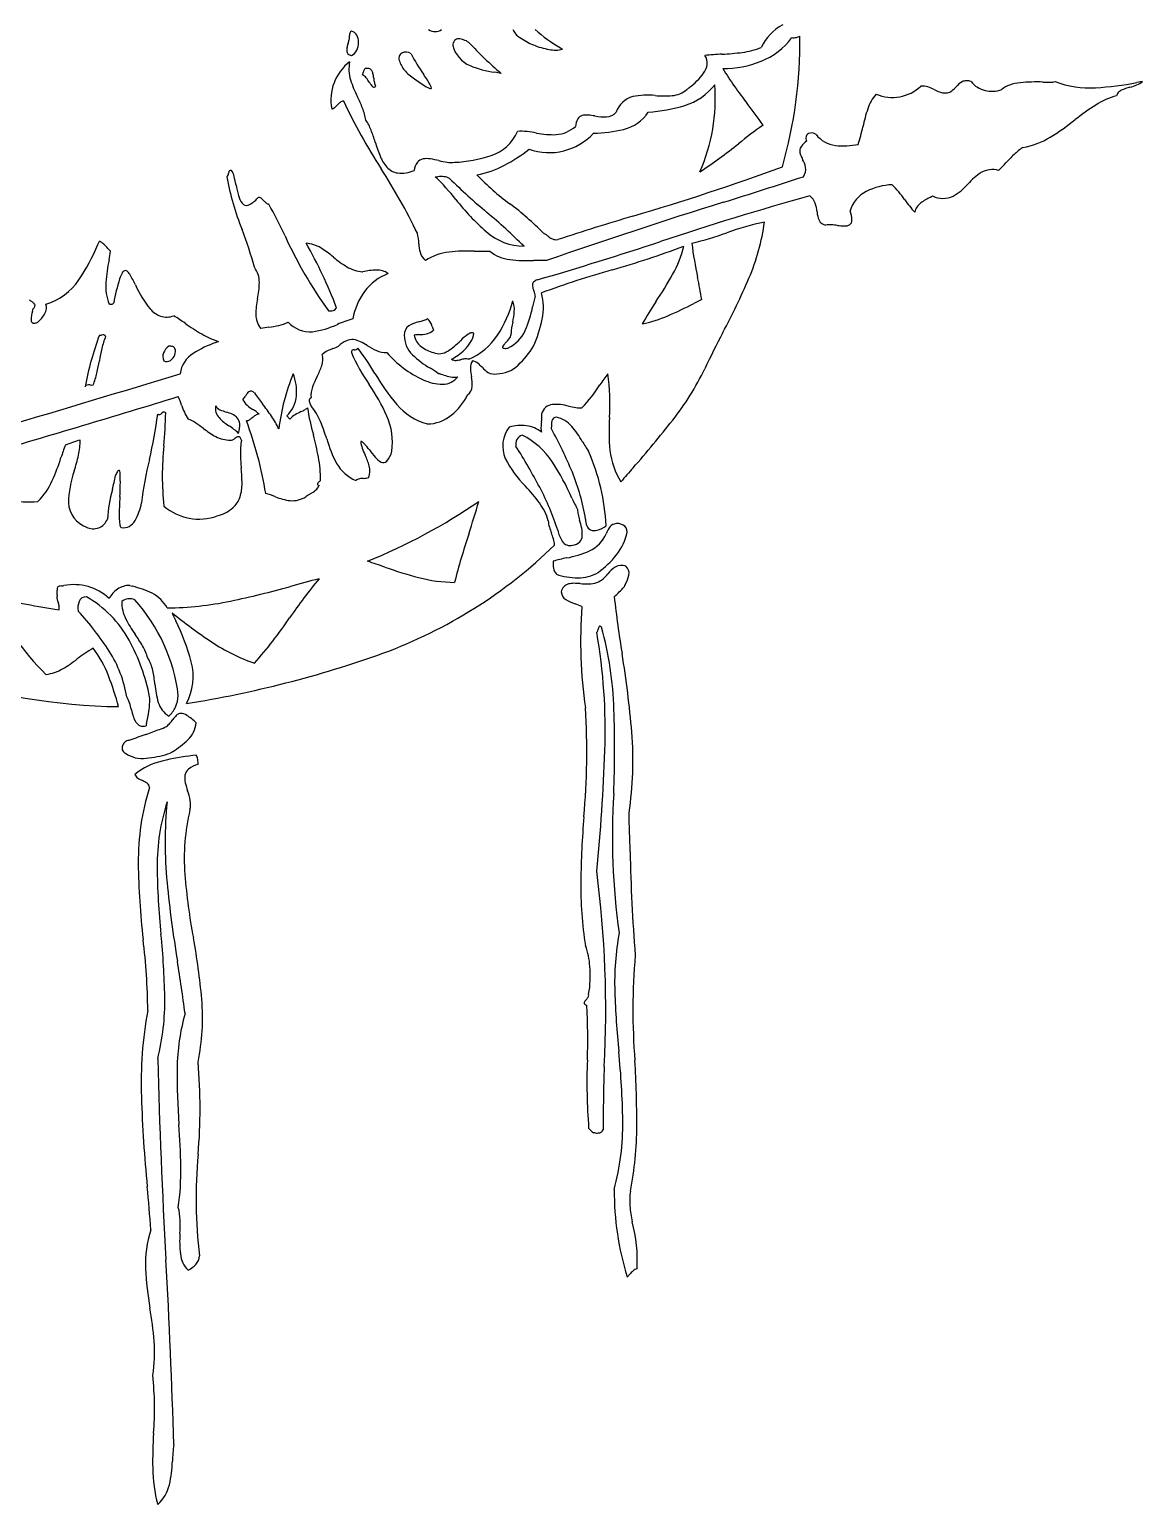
# Model space of a CAD drawing. Extents: x 0.15 to 7.71, y 0.03 to 6.84.
# Drawn here: x 4.065 to 7.167, y 0.033 to 4.142 of the extents above; entities that cross this region are included whole.
import ezdxf

# ---------------------------------------------------------------- set-up
doc = ezdxf.new("R2010")
doc.units = 0

msp = doc.modelspace()

# ---------------------------------------------------------------- linework, layer by layer
at = {"color": 7, "linetype": 'CONTINUOUS'}
for p, q in [((6.211861, 4.122785), (6.211856, 4.122783)), ((5.544893, 4.09014), (5.550616, 4.086536)), ((7.166854, 3.996536), (7.15102, 3.993829)), ((4.255453, 3.542851), (4.259374, 3.551539)), ((4.99312, 3.466542), (4.994107, 3.46673)), ((4.781871, 3.065293), (4.790621, 3.056543)), ((4.164421, 2.984061), (4.164375, 2.984045)), ((4.450554, 2.123601), (4.456872, 2.1253)), ((4.529372, 2.120299), (4.519493, 2.118968))]:
    msp.add_line(p, q, dxfattribs=at)
for centre, radius, start, end in [((6.226858, 4.035036), 0.134899, 117.83123, 155.238264), ((4.791148, 4.153996), 0.169367, 342.646317, 346.162627), ((4.915282, 4.123737), 0.041599, 345.739282, 358.689682), ((4.978227, 4.126858), 0.021491, 167.161286, 185.076163), ((4.892183, 4.122382), 0.064689, 0.357594, 2.281082), ((4.964257, 4.12969), 0.007249, 109.225718, 164.452398), ((4.958728, 4.116527), 0.020253, 27.851484, 81.075363), ((4.940533, 4.106485), 0.041034, 358.761435, 388.379617), ((5.194853, 4.167431), 0.031527, 235.218287, 271.107511), ((5.196439, 4.163359), 0.027466, 267.961919, 307.392435), ((5.266095, 4.096957), 0.021732, 140.653369, 181.111981), ((5.260467, 4.099821), 0.015622, 90.591267, 135.681567), ((5.261043, 4.078346), 0.037104, 68.565216, 91.139118), ((5.249919, 4.046773), 0.070568, 56.013134, 69.526589), ((5.457419, 4.161494), 0.049732, 203.65821, 238.308939), ((5.537247, 4.269291), 0.18374, 234.784701, 248.187385), ((5.761735, 4.461778), 0.430274, 228.096701, 239.737433), ((6.029893, 4.236946), 0.198326, 291.908481, 323.520742), ((4.933101, 4.109027), 1.278835, 344.116776, 360.616439), ((6.194348, 4.155442), 0.036746, 262.201151, 282.044056), ((6.18784, 4.178455), 0.060631, 283.52083, 293.335094), ((4.9829, 4.084227), 0.034121, 166.235948, 183.364985), ((4.962254, 4.083002), 0.01344, 183.31898, 221.362316), ((5.095287, 4.058503), 0.149411, 162.480956, 166.908681), ((4.965194, 4.087185), 0.018448, 225.081446, 259.622191), ((4.949248, 4.096427), 0.030157, 294.743767, 335.252353), ((4.932074, 4.105319), 0.049484, 334.226266, 360.323409), ((5.109393, 4.062465), 0.015259, 118.204107, 164.065378), ((5.113588, 4.05339), 0.025246, 54.861125, 116.860583), ((5.560759, 4.297551), 0.486967, 207.322307, 215.203327), ((5.325626, 4.11834), 0.084133, 195.020517, 246.77193), ((6.113035, 4.874693), 1.127128, 223.049267, 229.389147), ((5.548279, 4.288683), 0.205865, 247.34229, 260.073136), ((5.530274, 4.171222), 0.087095, 258.419178, 283.507313), ((6.037052, 3.239621), 0.834306, 92.915633, 96.205789), ((5.91659, 4.047649), 0.037068, 353.75602, 395.242638), ((5.961019, 4.7848), 0.712745, 272.701674, 277.272126), ((6.024691, 4.289847), 0.213714, 277.135934, 291.887755), ((5.039899, 3.944757), 0.13526, 127.867811, 190.422983), ((5.058183, 4.03157), 0.103261, 168.851996, 197.150076), ((5.032323, 4.014497), 0.037984, 157.214416, 169.132414), ((5.004375, 4.026066), 0.007738, 132.271288, 156.051787), ((5.001832, 4.028727), 0.00406, 89.458247, 130.963935), ((5.0055, 4.012538), 0.020571, 68.504991, 100.162222), ((5.007365, 4.019263), 0.01365, 28.242172, 65.443448), ((5.115928, 4.061955), 0.021722, 167.507006, 208.665118), ((5.159022, 4.07041), 0.064956, 196.892467, 224.082574), ((5.395388, 4.284239), 0.264102, 247.058825, 262.596053), ((5.8996, 4.051626), 0.054429, 323.934982, 351.538755), ((5.996983, 4.326385), 0.293599, 269.976678, 291.354541), ((6.882633, 4.580535), 1.041449, 211.732112, 218.284734), ((5.253307, 4.094136), 0.308166, 197.567805, 206.996576), ((4.978154, 4.022317), 0.016534, 334.841675, 345.391766), ((4.978729, 3.988351), 0.030541, 37.135291, 61.886191), ((4.915663, 4.03937), 0.08131, 344.870161, 347.418572), ((4.889989, 3.916668), 0.144604, 32.638901, 38.551659), ((5.161616, 4.092372), 0.178899, 213.105865, 215.929258), ((5.041134, 4.004479), 0.029769, 215.017348, 228.28984), ((4.991926, 4.011205), 0.031064, 9.80474, 27.86061), ((4.891133, 3.992263), 0.133619, 5.717453, 10.448725), ((5.152891, 4.018308), 0.129432, 185.645843, 190.850155), ((5.056371, 3.999449), 0.031089, 190.200946, 209.716027), ((5.201259, 4.105752), 0.11995, 222.173089, 240.321883), ((5.32454, 4.23907), 0.299651, 232.438485, 239.973144), ((4.65248, 3.667845), 0.618277, 31.670338, 34.363345), ((5.152989, 3.973101), 0.032172, 9.363112, 36.991957), ((5.26173, 3.428267), 0.602368, 78.738251, 80.480238), ((5.839806, 4.092596), 0.17056, 287.550693, 322.084269), ((5.77487, 4.14868), 0.212451, 307.285408, 322.579887), ((5.477723, 3.94751), 0.498271, 336.055825, 364.636447), ((6.694285, 3.943339), 0.060768, 119.582096, 140.77228), ((6.675709, 3.972085), 0.026671, 91.33535, 115.360231), ((6.675515, 3.954389), 0.044362, 71.817763, 90.551753), ((6.743188, 4.037858), 0.067861, 217.51087, 257.160479), ((6.812324, 3.934596), 0.054745, 107.149074, 133.909738), ((6.840663, 3.850754), 0.143235, 95.923039, 108.091985), ((6.871787, 3.507599), 0.48779, 87.964444, 95.399972), ((6.902153, 4.545487), 0.55056, 268.642857, 270.876634), ((6.911813, 4.036541), 0.041569, 268.294805, 285.763839), ((7.020206, 4.254256), 0.275405, 249.355337, 273.305186), ((6.985613, 4.840986), 0.863154, 273.352189, 281.048014), ((7.080747, 4.17179), 0.197761, 284.999491, 290.917288), ((7.135468, 4.030475), 0.046227, 290.096166, 312.762667), ((4.564801, 3.751288), 0.461001, 21.772522, 26.120521), ((5.025172, 3.986061), 0.005411, 224.69625, 273.665328), ((5.023883, 3.986412), 0.005978, 285.871691, 336.609585), ((5.186838, 4.000137), 0.023881, 239.15068, 258.520365), ((5.182771, 3.978589), 0.001978, 249.728613, 352.637168), ((5.764827, 3.887234), 0.069828, 105.664047, 159.632894), ((5.786294, 3.764695), 0.19401, 83.416902, 101.995167), ((5.832269, 4.228692), 0.272302, 265.000014, 275.009634), ((5.849827, 4.031178), 0.07401, 274.82085, 309.459483), ((6.410951, 3.366545), 0.795822, 129.609917, 130.239482), ((6.508107, 3.88649), 0.112453, 138.135253, 162.317661), ((6.46978, 4.067674), 0.115446, 246.831849, 313.576258), ((6.552573, 3.934551), 0.049591, 71.183724, 93.71609), ((6.522501, 3.848346), 0.14089, 63.188728, 70.915), ((6.629682, 4.055205), 0.092105, 241.723807, 257.430528), ((6.616067, 4.001998), 0.03725, 260.062062, 301.643361), ((6.532195, 4.086375), 0.155471, 311.695366, 317.713935), ((6.7471, 4.054445), 0.084903, 257.073952, 288.726236), ((7.140178, 3.773392), 0.18879, 104.047307, 123.290467), ((7.112954, 3.952842), 0.018963, 137.605595, 168.766235), ((7.121602, 3.944376), 0.031061, 116.796552, 136.828698), ((7.163154, 3.854616), 0.129958, 103.902427, 115.307925), ((4.902125, 3.940811), 0.021066, 283.017442, 309.282883), ((4.865326, 3.986775), 0.079946, 308.839605, 316.295051), ((4.980897, 3.8763), 0.079934, 128.831245, 136.287836), ((4.944111, 3.922263), 0.021063, 103.006944, 129.277361), ((6.410153, 4.637793), 1.626726, 205.292696, 212.921217), ((4.856588, 3.867739), 0.146835, 8.33992, 21.806327), ((5.617148, 3.857865), 0.045504, 84.54913, 105.681825), ((5.671506, 3.93366), 0.035574, 272.250639, 321.544431), ((5.694867, 3.973368), 0.112929, 283.179261, 326.802542), ((5.763396, 4.34565), 0.43489, 273.423267, 287.095445), ((4.521934, 2.751938), 1.944696, 35.285343, 37.48108), ((6.834889, 3.776718), 0.457169, 161.649781, 168.197594), ((7.449752, 3.290352), 0.762509, 122.812535, 128.098394), ((4.909859, 3.821858), 0.113925, 20.362598, 36.133644), ((5.525165, 3.942532), 0.094061, 274.532071, 310.993283), ((5.631124, 3.870413), 0.044272, 150.210528, 178.546526), ((5.611249, 3.880693), 0.021937, 106.964135, 147.720755), ((5.604605, 3.694938), 0.208907, 80.040963, 85.369427), ((5.631835, 4.227813), 0.375059, 270.768578, 283.692249), ((5.667654, 4.034296), 0.136284, 258.60764, 272.207424), ((7.368167, 2.135709), 2.147261, 125.890488, 128.193701), ((5.936826, 3.964664), 0.460349, 341.886067, 348.162052), ((6.531691, 4.457136), 0.722155, 301.569999, 308.300547), ((4.560685, 3.687154), 0.488174, 16.774693, 20.924516), ((5.449882, 3.953625), 0.440093, 196.579619, 201.915871), ((5.315092, 3.90273), 0.118157, 287.89493, 337.643292), ((5.433502, 3.702543), 0.155512, 83.432361, 93.367637), ((5.397281, 3.387931), 0.472202, 80.152108, 83.432411), ((5.512438, 3.968), 0.169576, 250.870023, 317.202464), ((5.523053, 4.070329), 0.221769, 258.290123, 272.4667), ((5.188047, 4.883541), 1.36042, 303.207559, 308.798747), ((6.261455, 3.783181), 0.056307, 123.21439, 143.475771), ((6.246561, 3.839084), 0.018215, 165.683898, 208.875672), ((6.241503, 3.839425), 0.013261, 115.626615, 161.70137), ((6.244494, 3.833819), 0.019611, 50.906257, 116.422303), ((6.321632, 3.90035), 0.082633, 218.385475, 262.55322), ((6.33129, 4.050494), 0.232971, 264.984594, 280.653905), ((6.796833, 4.024066), 0.214368, 279.742193, 301.791457), ((5.139814, 3.827518), 0.105371, 201.229834, 221.314289), ((5.166144, 3.754459), 0.026913, 99.739446, 139.641199), ((5.171755, 3.718779), 0.06303, 80.33384, 99.279532), ((5.139321, 3.507091), 0.277181, 76.191085, 81.071948), ((5.228419, 4.172493), 0.401502, 272.990879, 287.836273), ((5.151789, 4.203447), 0.499618, 298.230434, 307.634495), ((6.242065, 3.803095), 0.03044, 178.120301, 201.450207), ((6.235881, 3.802437), 0.024296, 144.074902, 176.091121), ((6.319641, 3.832993), 0.113578, 201.176969, 207.940262), ((7.224458, 3.36268), 0.598339, 134.013105, 137.116972), ((6.930372, 3.66803), 0.174401, 123.897289, 134.230794), ((4.599899, 3.742673), 0.019852, 340.351142, 356.600444), ((4.646905, 3.739169), 0.027289, 168.452215, 175.108571), ((4.626474, 3.743414), 0.006422, 144.10538, 169.063752), ((4.624888, 3.74431), 0.004617, 104.944414, 141.570276), ((4.626617, 3.737267), 0.011868, 82.717372, 104.241766), ((4.577035, 3.71857), 0.059483, 12.952197, 30.813088), ((3.616418, 2.832789), 1.699384, 25.860882, 32.81331), ((5.098367, 3.792141), 0.050891, 222.204752, 261.278559), ((5.100218, 3.832351), 0.091017, 263.965892, 293.745655), ((5.181029, 3.745199), 0.044327, 142.981117, 175.029923), ((5.271642, 4.045444), 0.277194, 256.1912, 261.071833), ((5.239205, 3.833744), 0.06303, 260.334285, 279.279068), ((5.26243, 3.99978), 0.267844, 280.636313, 297.985947), ((3.840004, 10.11186), 6.764257, 286.370406, 290.086514), ((6.152593, 3.741753), 0.076785, 12.009001, 29.682406), ((6.191284, 3.752097), 0.036846, 326.084331, 368.792279), ((6.811012, 3.597065), 0.173542, 122.840171, 138.896774), ((6.748417, 3.689383), 0.062083, 73.925568, 120.506855), ((6.418503, 4.110031), 0.500796, 313.876458, 317.212899), ((5.380003, 3.874835), 0.778925, 190.600944, 201.912479), ((4.610816, 3.739133), 0.008387, 295.092372, 338.048144), ((4.257264, 3.634759), 0.390031, 10.874757, 14.422228), ((4.992812, 3.774832), 0.358736, 190.681086, 195.470316), ((4.699292, 3.226051), 0.708418, 38.560492, 45.523911), ((5.197749, 3.741199), 0.009893, 257.564052, 273.654407), ((5.195291, 3.8603), 0.129011, 271.371717, 273.465934), ((5.211783, 3.611439), 0.1204, 86.175079, 94.140109), ((5.21887, 3.701276), 0.03031, 56.459491, 88.21542), ((6.590775, 5.112105), 1.938104, 225.635677, 229.782981), ((5.799009, 4.197114), 0.670401, 223.394354, 233.842444), ((-4.323585, 36.345575), 34.276549, 287.526459, 287.918132), ((6.476634, 3.529346), 0.17984, 92.318311, 116.277228), ((6.263459, 3.502706), 0.291493, 34.573973, 45.060028), ((6.56272, 3.811176), 0.154325, 299.706298, 319.599927), ((4.705155, 3.693244), 0.059769, 193.6455, 216.815943), ((4.669304, 3.666589), 0.015096, 217.365976, 288.582415), ((4.649255, 3.711794), 0.064497, 292.670767, 322.788918), ((4.703917, 3.661396), 0.01186, 57.07488, 106.13172), ((4.687674, 3.638049), 0.040297, 40.857098, 55.732617), ((4.757896, 3.70009), 0.053409, 221.915796, 231.204312), ((4.733709, 3.669902), 0.014728, 230.956526, 262.830472), ((5.754572, 4.058633), 0.635776, 217.951214, 229.041201), ((10.583518, -11.087116), 15.443592, 107.270136, 109.196146), ((8.433849, -4.265505), 8.240855, 105.443836, 108.466357), ((6.215545, 3.643845), 0.041465, 19.079737, 54.944587), ((6.150495, 3.623447), 0.109627, 5.342698, 18.041785), ((6.438709, 3.609887), 0.090847, 117.318704, 162.939764), ((6.789476, 3.868862), 0.349422, 215.064594, 222.501037), ((6.575323, 3.622179), 0.044741, 126.24242, 166.278876), ((6.645436, 3.529666), 0.160815, 115.587431, 126.902853), ((6.299308, 4.210221), 0.60276, 297.323335, 297.954045), ((6.611209, 3.737034), 0.066117, 243.646495, 295.042505), ((2.196332, 2.311052), 2.869832, 25.945081, 27.930674), ((4.087858, 2.152094), 1.938269, 45.636239, 49.782855), ((4.972102, 3.06905), 0.72828, 43.899828, 53.679091), ((9.671793, -9.349863), 13.552596, 106.836128, 107.764314), ((6.334313, 3.63878), 0.074843, 183.927373, 202.591243), ((6.286481, 3.610225), 0.070476, 359.950938, 381.924358), ((3.54138, 3.159411), 1.194066, 15.526404, 20.836772), ((5.444754, 3.698563), 0.16078, 228.30603, 269.416882), ((5.706052, 4.424996), 0.901958, 283.108587, 289.588159), ((6.290927, 2.788639), 0.835785, 102.283718, 109.754503), ((5.529172, 3.68223), 0.588987, 336.658683, 352.493825), ((6.28746, 3.621272), 0.024926, 206.810234, 262.856621), ((6.295548, 3.528262), 0.069188, 86.387434, 99.305394), ((6.285207, 3.340073), 0.257659, 83.038145, 86.729278), ((6.338927, 3.765873), 0.171521, 262.465884, 268.950951), ((6.337317, 3.622133), 0.027795, 266.842189, 298.187285), ((6.34206, 3.609949), 0.014899, 304.256088, 360.828168), ((3.756735, 3.747775), 0.539179, 325.698214, 337.662153), ((4.242142, 3.510995), 0.044054, 47.123982, 66.973483), ((4.168615, 3.430996), 0.15271, 41.335337, 47.330316), ((5.877367, 4.06567), 1.208311, 204.393796, 215.862391), ((3.691021, 2.895964), 1.316571, 20.942281, 29.613409), ((4.826425, 3.451045), 0.095938, 58.67268, 84.499676), ((5.021392, 3.541035), 0.128536, 1.713845, 14.878521), ((5.251706, 3.547156), 0.101861, 181.280795, 194.977408), ((2.726738, 12.907563), 9.855719, 286.217985, 288.313577), ((5.484522, 3.541414), 0.034883, 56.248323, 69.274568), ((5.442524, 3.478372), 0.110633, 52.124151, 56.303529), ((5.548978, 3.612489), 0.060613, 230.529334, 243.911006), ((5.531841, 3.57889), 0.022909, 245.449803, 282.67206), ((4.960025, 6.02598), 2.655641, 285.927313, 290.455382), ((5.593456, 3.608147), 0.302941, 330.522483, 346.570875), ((7.14487, 3.705095), 1.244399, 187.320171, 191.790967), ((4.730672, 3.405463), 0.454307, 168.02368, 175.972915), ((4.45708, 3.687887), 0.233565, 221.916232, 224.547368), ((3.318719, 3.686275), 0.985352, 349.087321, 350.523364), ((4.719824, 3.278007), 0.299176, 50.083663, 58.463445), ((5.104683, 3.737723), 0.300371, 230.046411, 238.794205), ((5.203205, 3.536628), 0.052341, 197.566183, 227.905274), ((5.252494, 3.367017), 0.155629, 96.811159, 122.830478), ((5.284515, 3.069203), 0.455153, 87.544668, 96.367524), ((5.324245, 4.303424), 0.779749, 268.51325, 271.754371), ((5.413158, 3.601072), 0.100817, 229.823891, 264.475291), ((5.453511, 3.9227), 0.424935, 263.234725, 272.163076), ((5.483004, 2.90392), 0.5943, 87.819472, 91.297288), ((4.391063, 3.422884), 0.079152, 149.373657, 162.145629), ((4.335643, 3.45659), 0.014312, 113.698607, 152.462058), ((4.331882, 3.462489), 0.007477, 48.961552, 105.452165), ((4.316193, 3.442866), 0.032595, 31.747681, 50.806952), ((4.106802, 3.314261), 0.278326, 24.620455, 31.579982), ((4.632342, 3.436811), 0.072987, 359.76051, 395.351602), ((5.002243, 3.569874), 0.103734, 239.155527, 264.954916), ((5.03828, 3.270988), 0.200664, 91.924643, 102.716684), ((5.111661, 3.331053), 0.138794, 109.921956, 144.555662), ((5.033329, 3.418518), 0.053051, 54.191023, 91.932005), ((6.439812, 0.846449), 2.73113, 105.961373, 110.309372), ((4.905631, 3.990894), 1.090081, 326.072817, 330.799277), ((4.060792, 3.540064), 0.170948, 286.948672, 325.776922), ((4.412841, 3.427121), 0.135742, 175.670563, 201.876967), ((4.80995, 3.290874), 0.518346, 162.452592, 170.066462), ((4.617611, 3.541996), 0.280978, 203.442764, 219.418176), ((4.481284, 3.43969), 0.224066, 347.644543, 359.185835), ((5.142479, 3.304075), 0.179593, 143.24546, 169.989847), ((5.48855, 3.429072), 0.02228, 175.902016, 197.308958), ((5.478822, 3.429461), 0.012552, 137.009104, 174.499138), ((5.55351, 3.448319), 0.090029, 196.703309, 202.52766), ((5.4872, 3.420524), 0.024788, 108.423693, 135.105002), ((5.376983, 3.375499), 0.100928, 17.735249, 22.3183), ((3.991312, 3.062156), 1.974054, 9.531585, 11.354698), ((4.262555, 4.223432), 1.966379, 331.902305, 336.80241), ((3.999622, 3.279866), 0.125801, 54.419581, 58.904122), ((4.059109, 3.362222), 0.024212, 36.104388, 55.513665), ((4.065611, 3.375187), 0.015181, 305.261914, 340.623006), ((4.072541, 3.371975), 0.007613, 346.13427, 396.367374), ((4.079669, 3.366981), 0.032399, 328.671657, 377.162707), ((4.2864, 3.329982), 0.046562, 87.009323, 89.416345), ((4.291002, 3.401874), 0.025486, 265.109187, 279.448996), ((4.29395, 3.383197), 0.006581, 280.825317, 306.181305), ((4.295219, 3.381254), 0.004266, 307.836568, 346.953333), ((4.903581, 3.346566), 0.208376, 167.477989, 179.576545), ((5.076721, 3.478531), 0.347874, 327.271354, 344.453036), ((5.344835, 3.361154), 0.071245, 355.658458, 379.80347), ((5.161165, 3.428601), 0.311514, 336.225126, 349.052386), ((6.171966, 3.209964), 0.722769, 164.834933, 167.252955), ((5.449172, 3.398371), 0.025203, 1.523147, 18.200409), ((5.345199, 3.368468), 0.151847, 347.198893, 375.008867), ((6.945127, 2.627369), 1.36324, 146.364518, 149.388872), ((5.34507, 4.498681), 1.25762, 293.377434, 297.00235), ((7.643036, -0.092117), 3.876239, 116.093634, 116.457118), ((4.11118, 3.335131), 0.042096, 168.14575, 185.252452), ((4.077551, 3.331414), 0.008291, 180.944109, 245.835852), ((4.235518, 3.312323), 0.168498, 164.868233, 169.240745), ((4.000938, 3.376509), 0.074707, 344.311367, 349.419471), ((4.027598, 3.395473), 0.091733, 311.286144, 330.38092), ((4.455523, 3.411564), 0.072972, 221.113873, 249.300447), ((4.447259, 3.396069), 0.055601, 251.623639, 290.656044), ((3.922403, 2.486187), 1.016052, 55.464735, 57.597222), ((4.756552, 3.348243), 0.061342, 180.128162, 219.722838), ((4.902241, 3.383899), 0.02643, 261.030504, 288.841381), ((4.904284, 3.377388), 0.019609, 289.335066, 326.418931), ((5.078342, 2.952078), 0.399448, 106.391183, 112.938767), ((5.088374, 3.55865), 0.239642, 284.880125, 287.932893), ((5.14231, 3.392765), 0.06521, 287.722883, 298.193844), ((5.160172, 3.313665), 0.025206, 28.101728, 59.094522), ((5.203468, 3.372813), 0.213092, 347.37228, 355.409873), ((5.153087, 3.400477), 0.346463, 335.906547, 349.076478), ((5.702417, 3.667888), 0.35324, 281.338242, 293.642479), ((4.07741, 3.334212), 0.010861, 252.576335, 282.667005), ((4.072968, 3.356372), 0.03346, 281.766933, 296.936831), ((5.158802, 2.962575), 0.957272, 159.980197, 168.919989), ((4.261451, 3.299953), 0.009882, 257.866006, 274.218376), ((4.259335, 3.336497), 0.046486, 273.506322, 277.568855), ((4.269412, 3.267847), 0.022913, 82.799074, 99.936771), ((4.271448, 3.285001), 0.00564, 15.843478, 81.477854), ((4.924555, 3.934405), 0.745104, 235.115892, 239.355067), ((4.647059, 3.463435), 0.198469, 238.974112, 253.855337), ((4.784043, 2.896709), 0.419039, 97.173247, 100.26474), ((4.694226, 3.626298), 0.316061, 276.812464, 281.962258), ((4.739627, 3.412434), 0.097431, 281.910503, 298.168698), ((4.846859, 3.38262), 0.083035, 222.48171, 274.383963), ((4.822843, 3.534667), 0.236793, 277.367243, 294.931289), ((5.138404, 3.292076), 0.02909, 123.989208, 183.515913), ((5.181865, 3.288172), 0.072528, 178.325141, 226.513124), ((5.169129, 3.236876), 0.092193, 102.030437, 120.641715), ((5.16276, 3.078831), 0.213041, 93.382691, 96.980571), ((5.183221, 3.296641), 0.046785, 187.799443, 234.786635), ((5.145113, 3.417326), 0.125928, 272.31019, 282.118735), ((5.162304, 3.335523), 0.042341, 282.613813, 311.968491), ((5.126073, 3.296762), 0.063257, 15.589553, 27.058835), ((5.250826, 3.331967), 0.066368, 195.919857, 204.881846), ((5.389404, 3.152783), 0.173499, 126.196113, 135.429256), ((5.301404, 3.272526), 0.024899, 103.199689, 125.502107), ((5.216464, 3.390121), 0.182521, 293.542099, 326.901138), ((5.242491, 3.302943), 0.061107, 327.854333, 352.807949), ((5.297746, 3.287645), 0.009345, 54.919125, 102.532499), ((5.354463, 3.345074), 0.100957, 295.619969, 335.380764), ((5.380843, 3.297782), 0.027159, 325.828513, 341.504896), ((5.396485, 3.292678), 0.010707, 340.855331, 374.134717), ((5.609414, 3.281382), 0.203024, 167.238455, 176.071151), ((8.582998, 1.943023), 2.918992, 152.357157, 154.568247), ((4.853063, 3.119806), 0.601845, 167.20071, 170.52157), ((4.464761, 3.207931), 0.203669, 157.295964, 167.176111), ((4.474457, 3.225872), 0.039438, 122.747943, 158.30973), ((4.456895, 3.238279), 0.021103, 70.278788, 100.295797), ((4.459841, 3.247534), 0.011402, 27.461067, 68.519774), ((4.449464, 3.24436), 0.022161, 335.848542, 382.363872), ((4.680842, 2.990019), 0.295997, 109.066225, 122.632437), ((3.916221, 4.991649), 1.846881, 291.201748, 291.458892), ((4.922582, 3.189785), 0.062826, 115.978368, 131.905656), ((4.964969, 3.100573), 0.161593, 109.759726, 115.63332), ((4.855737, 3.404679), 0.161535, 289.755925, 295.63387), ((4.975609, 3.211916), 0.0687, 113.909549, 136.688611), ((4.963238, 3.237745), 0.040083, 83.322601, 112.707262), ((4.96627, 3.244343), 0.004312, 125.361899, 162.865988), ((4.967611, 3.24202), 0.006987, 100.251629, 123.305466), ((4.972164, 3.218897), 0.030553, 94.905311, 100.936476), ((4.959576, 3.216828), 0.061296, 63.43996, 82.195577), ((4.968142, 3.271582), 0.022288, 273.624557, 287.855698), ((4.972334, 3.257991), 0.008069, 289.11682, 330.699228), ((4.492273, 2.870071), 0.62024, 30.349973, 38.248162), ((4.885638, 3.066415), 0.228898, 58.282284, 63.720237), ((5.113949, 3.433135), 0.203088, 237.882812, 246.076283), ((5.059958, 3.312071), 0.070531, 246.286463, 270.536181), ((5.216933, 3.338601), 0.100562, 232.878578, 254.830426), ((5.124677, 3.411825), 0.196886, 302.519528, 315.791563), ((5.167406, 3.362024), 0.157307, 297.73645, 314.173868), ((5.2022, 3.327432), 0.108254, 313.723924, 328.226266), ((5.38539, 3.256049), 0.00218, 173.692655, 226.415123), ((5.395058, 3.253658), 0.012125, 137.624667, 167.472704), ((5.386914, 3.258182), 0.004791, 230.801707, 263.580332), ((5.487604, 3.180945), 0.129789, 137.136724, 141.449442), ((5.390191, 3.292607), 0.039371, 264.44233, 281.613985), ((5.309428, 3.348034), 0.11448, 316.502064, 325.09538), ((5.238556, 3.404736), 0.272947, 313.5331, 327.7389), ((3.681779, 3.315112), 0.58561, 347.120614, 350.545272), ((4.458361, 3.231188), 0.02254, 155.741493, 212.605481), ((4.448051, 3.233472), 0.016838, 238.979124, 304.934982), ((4.439274, 3.246219), 0.032315, 304.75055, 340.237838), ((4.563171, 3.171664), 0.079579, 121.808168, 171.961787), ((4.697272, 3.265445), 0.191599, 331.877813, 341.63031), ((4.822218, 3.223573), 0.059825, 341.976496, 372.520035), ((4.971657, 3.242917), 0.009883, 164.166927, 187.990049), ((5.455739, 3.45816), 0.539286, 203.682807, 214.555798), ((5.287097, 3.439174), 0.300583, 221.108751, 245.315636), ((5.318487, 3.430192), 0.269593, 226.218161, 239.576078), ((5.205723, 3.274754), 0.036485, 245.543345, 278.272124), ((5.202128, 3.293061), 0.055125, 279.232491, 301.000839), ((5.252925, 3.246628), 0.026826, 242.690932, 271.475056), ((5.250305, 3.278523), 0.058805, 273.226831, 285.129286), ((5.285143, 3.145877), 0.078343, 96.217845, 104.404678), ((5.2802, 3.186269), 0.037657, 75.90958, 95.397813), ((5.337717, 3.197358), 0.044056, 150.514276, 181.035752), ((5.29102, 3.182027), 0.037945, 51.088172, 77.292088), ((5.249248, 3.131823), 0.103251, 41.310906, 50.550227), ((5.369182, 3.263109), 0.08035, 268.349503, 315.56446), ((-8.842924, 46.651203), 45.465587, 286.403, 287.045399), ((4.065302, 3.227445), 0.192195, 336.738608, 347.113053), ((5.372338, 2.951648), 0.617834, 158.030034, 172.803537), ((4.678628, 3.133569), 0.130391, 354.570185, 382.179378), ((5.065504, 3.070298), 0.225149, 152.249072, 160.188007), ((5.538656, 3.478859), 0.59036, 210.023883, 220.270016), ((5.217154, 3.282346), 0.128891, 244.452013, 269.652686), ((4.92113, 2.782063), 0.490722, 54.747033, 57.890541), ((5.162809, 3.000937), 0.186544, 72.457667, 77.127314), ((5.216532, 3.205753), 0.052296, 269.824705, 322.672302), ((5.265329, 3.321377), 0.149899, 252.011245, 259.425939), ((5.247916, 3.230608), 0.057478, 259.884518, 280.222757), ((5.420221, 3.200037), 0.126601, 181.573209, 191.921809), ((5.205754, 3.152823), 0.093013, 356.757707, 373.087274), ((5.380291, 3.24443), 0.069543, 219.725717, 237.66884), ((5.358609, 3.214197), 0.032472, 241.467942, 284.733792), ((6.341041, 2.685912), 0.82947, 143.19928, 145.849665), ((5.08119, 3.101155), 0.601242, 356.110014, 367.803779), ((5.228248, 3.545853), 0.799015, 321.946008, 334.076102), ((4.226644, 3.143004), 0.008086, 100.424765, 154.0409), ((4.230912, 3.117569), 0.033876, 85.439789, 99.739419), ((4.236556, 3.199199), 0.047953, 266.472414, 276.367888), ((4.739081, 3.078747), 0.083644, 144.281691, 150.00206), ((4.686251, 3.117085), 0.018371, 122.498763, 145.167079), ((4.681133, 3.124609), 0.00928, 78.225985, 120.804892), ((4.677946, 3.113295), 0.021021, 48.512479, 76.013699), ((5.456661, 3.666957), 0.935017, 215.120617, 217.398164), ((4.926919, 3.120575), 0.077727, 160.430884, 183.896418), ((4.549569, 2.835412), 0.560241, 24.152614, 34.442434), ((5.141317, 3.19245), 0.159694, 308.23436, 334.636181), ((5.264365, 3.151144), 0.03444, 308.103096, 354.030401), ((5.287883, 3.388814), 0.436779, 316.434434, 327.097042), ((-10.568789, 52.434493), 51.560263, 286.348466, 286.969093), ((4.246322, 3.013842), 0.255695, 18.530905, 24.29479), ((4.759818, 3.187152), 0.28626, 198.756462, 203.026566), ((4.623029, 3.087031), 0.040321, 171.784229, 221.552479), ((4.607186, 3.109049), 0.02904, 214.040549, 246.360109), ((4.64814, 3.197883), 0.126855, 245.503559, 253.884943), ((4.699731, 3.128575), 0.044307, 204.368948, 229.719729), ((4.635874, 3.133064), 0.032721, 315.900469, 326.615903), ((4.56435, 3.180762), 0.11869, 326.387973, 329.524606), ((4.755094, 3.194887), 0.130691, 229.998819, 238.485714), ((4.568281, 2.897136), 0.220823, 54.649758, 57.545791), ((4.041185, 2.582946), 0.847862, 34.585112, 37.49856), ((4.724039, 3.127032), 0.084594, 313.128827, 356.067563), ((4.746024, 3.2391), 0.178803, 295.04619, 298.837679), ((4.819704, 3.106638), 0.027238, 297.465703, 316.222457), ((5.563728, 3.205219), 0.733813, 189.208129, 195.260594), ((4.853635, 3.107001), 0.009324, 117.211233, 185.594029), ((4.873545, 3.110736), 0.029556, 189.039642, 209.37879), ((4.798238, 3.071383), 0.055434, 22.719454, 26.6365), ((4.720211, 2.984979), 0.168245, 22.526615, 39.853005), ((5.218728, 3.207323), 0.170735, 220.140709, 254.506029), ((5.525676, 3.062715), 0.034648, 95.40952, 167.36667), ((5.529573, 2.958146), 0.139247, 74.246414, 92.948759), ((5.633679, 3.377753), 0.293185, 256.930082, 260.921132), ((5.597404, 3.145254), 0.057881, 260.063466, 276.908507), ((3.357368, 3.198982), 1.072256, 346.229832, 353.106927), ((4.427009, 3.078048), 0.009301, 236.485251, 258.763151), ((4.426219, 3.074648), 0.005813, 259.872274, 287.186657), ((4.422902, 3.081909), 0.013769, 291.448959, 314.198974), ((4.442745, 3.061443), 0.014738, 111.176631, 134.038064), ((4.439507, 3.068466), 0.007037, 81.665422, 107.244831), ((2.968817, 3.107372), 1.475932, 355.131803, 358.706082), ((4.438745, 3.064447), 0.011125, 59.608409, 80.782233), ((4.586037, 3.113456), 0.097498, 203.115538, 215.713178), ((4.455993, 2.935362), 0.131429, 56.491437, 67.224022), ((4.29387, 2.689571), 0.425873, 53.162187, 56.560494), ((4.690957, 3.152), 0.134295, 223.072556, 238.332126), ((4.571293, 2.934648), 0.147369, 66.581649, 73.588573), ((4.614325, 3.033227), 0.039808, 42.629115, 67.024091), ((4.621389, 3.041234), 0.029208, 4.534508, 40.458613), ((4.581328, 3.039112), 0.06932, 340.999711, 363.665077), ((3.640614, 2.670093), 1.097199, 9.386744, 20.344112), ((4.666915, 3.071881), 0.020487, 276.886987, 302.225089), ((4.639526, 3.115486), 0.07198, 302.159819, 309.808944), ((4.736433, 2.999001), 0.079545, 122.112465, 129.712141), ((4.709466, 3.041697), 0.029046, 100.102133, 121.827099), ((4.656699, 3.021658), 0.068103, 45.573165, 54.710207), ((4.547943, 2.931249), 0.232951, 24.822937, 34.806023), ((4.834912, 3.01717), 0.059261, 120.125393, 138.364146), ((4.902095, 2.903789), 0.191051, 114.878716, 120.486166), ((4.382801, 2.844496), 0.533733, 17.041581, 22.580088), ((4.894746, 2.991633), 0.181366, 352.049067, 383.738899), ((5.172787, 3.148576), 0.105783, 270.179676, 309.553016), ((5.648339, 3.026103), 0.158187, 172.265638, 177.529049), ((5.327851, 3.06927), 0.165195, 352.389784, 356.741677), ((5.460331, 3.062282), 0.032537, 355.76722, 374.254409), ((5.578493, 3.038033), 0.059364, 166.742844, 184.349951), ((5.533324, 3.048561), 0.012984, 90.914361, 166.253012), ((5.515519, 2.983533), 0.079971, 40.886101, 77.287878), ((6.246798, 3.023586), 0.566945, 176.280335, 185.546428), ((3.778473, 4.671139), 2.634253, 318.352929, 322.110508), ((4.704958, 3.230684), 0.253709, 232.127201, 241.572902), ((4.623254, 3.080734), 0.082946, 241.897948, 270.772753), ((4.445805, 2.777425), 0.31344, 52.971284, 56.137935), ((4.613283, 3.034224), 0.039902, 296.246913, 307.143457), ((4.579524, 2.95432), 0.091692, 42.735502, 53.111319), ((4.666532, 2.962926), 0.049088, 119.614921, 126.437748), ((4.647418, 2.996992), 0.010028, 92.476205, 120.85531), ((4.646838, 3.000788), 0.006225, 42.185266, 88.650683), ((4.635976, 2.991171), 0.020732, 18.633927, 41.720887), ((4.001038, 2.783927), 0.884675, 10.861963, 14.944658), ((5.21689, 3.092419), 0.336473, 195.780454, 208.297206), ((5.469378, 2.981056), 0.085821, 141.872387, 203.812891), ((5.434077, 2.920278), 0.118237, 82.417409, 105.808327), ((5.445082, 2.987119), 0.025398, 105.916553, 195.588586), ((5.341289, 2.817961), 0.216448, 33.224566, 63.426506), ((5.439012, 2.950932), 0.087204, 52.692002, 82.973667), ((5.525199, 3.030841), 0.034962, 176.585719, 197.559335), ((5.307423, 3.028169), 0.211945, 0.236789, 1.449386), ((4.473779, 2.450656), 1.194901, 22.509472, 28.950114), ((5.378601, 2.866355), 0.260184, 29.36864, 40.658684), ((5.109972, 2.63891), 1.006614, 159.948331, 162.052402), ((4.35318, 2.486435), 0.532223, 106.095625, 110.772604), ((4.040875, 2.993973), 0.164794, 346.682842, 361.328986), ((5.203643, 2.897845), 0.76885, 173.707217, 186.25733), ((4.626849, 3.006323), 0.00888, 253.807657, 297.359116), ((4.845855, 2.963199), 0.193354, 169.692825, 181.488309), ((4.987426, 2.985125), 0.008945, 51.249431, 85.551112), ((5.053878, 2.998129), 0.065885, 183.555214, 200.431483), ((5.22301, 3.059769), 0.245897, 200.13337, 205.013316), ((4.970585, 2.961806), 0.037701, 41.692725, 53.471979), ((4.824207, 2.833409), 0.232411, 36.077664, 41.326872), ((5.249824, 3.144652), 0.294868, 216.255393, 221.26156), ((5.017448, 2.977909), 0.058044, 318.136712, 348.709744), ((3.885527, 2.014608), 1.813574, 28.007306, 32.172938), ((5.919568, 3.178194), 0.364251, 210.384443, 215.524617), ((5.078562, 2.729137), 0.594056, 2.885958, 23.555679), ((5.887388, 2.991675), 0.206155, 186.373626, 212.290226), ((3.616971, 3.114159), 0.560239, 335.840042, 342.864596), ((3.577077, 3.099369), 0.640412, 342.961741, 347.064827), ((5.346095, 2.709536), 0.975815, 166.112042, 173.334876), ((5.237113, 2.972978), 0.584735, 181.450416, 185.326908), ((4.192713, 2.873453), 0.4644, 0.45681, 5.59034), ((4.542207, 2.888845), 0.333433, 359.389982, 370.680026), ((5.015893, 2.986298), 0.109205, 209.263735, 247.652073), ((4.844181, 2.879831), 0.173508, 15.339712, 25.964814), ((4.958078, 2.911372), 0.055325, 341.749528, 375.043499), ((5.069026, 2.983866), 0.052948, 219.500063, 242.805473), ((5.051055, 2.949165), 0.01387, 243.323488, 313.914449), ((5.659296, 3.082969), 0.301175, 206.964328, 225.188278), ((4.950628, 2.563176), 0.682851, 23.574241, 33.147607), ((11.912831, -2.455551), 8.18053, 138.914462, 139.276113), ((3.942522, 2.969323), 0.203928, 315.560813, 335.532459), ((4.442635, 2.81983), 0.26941, 160.056776, 179.390962), ((3.538045, 3.049563), 0.780971, 345.943139, 348.887751), ((4.373994, 2.871375), 0.074917, 149.093921, 158.324319), ((4.316308, 2.906873), 0.007236, 112.605881, 155.670265), ((4.313328, 2.910852), 0.002709, 5.473333, 85.802173), ((4.28512, 2.90148), 0.03237, 3.569997, 17.308401), ((3.728563, 2.881729), 0.589266, 356.00321, 362.116824), ((4.53803, 2.875447), 0.119081, 342.611023, 360.821764), ((4.869433, 2.875878), 0.002503, 160.822599, 223.917024), ((4.873115, 2.874171), 0.006554, 130.142567, 157.301715), ((4.893358, 2.852019), 0.036558, 126.137604, 132.01303), ((4.850655, 2.910405), 0.035778, 306.226176, 311.219744), ((4.871222, 2.887249), 0.004813, 308.701929, 336.047266), ((4.988383, 2.868788), 0.021653, 101.421982, 130.328366), ((4.997362, 2.82301), 0.068303, 91.931063, 101.199901), ((4.990611, 2.9861), 0.09493, 272.686183, 277.55605), ((4.999362, 2.920525), 0.028773, 277.453767, 293.034568), ((5.041911, 2.686819), 0.57964, 9.030051, 22.443242), ((4.678295, 2.753553), 0.397162, 164.471985, 176.500605), ((5.367549, 2.781653), 1.052808, 176.787211, 179.93301), ((4.584525, 2.862137), 0.070742, 311.240741, 341.644685), ((4.627709, 2.514388), 0.347991, 69.419213, 74.086799), ((4.811642, 2.988441), 0.160561, 247.437845, 262.68806), ((4.796607, 2.901932), 0.072946, 265.754755, 302.331695), ((4.904817, 2.749561), 0.11411, 119.79968, 127.330218), ((4.798538, 2.936387), 0.100832, 299.446541, 309.012814), ((4.840742, 2.883921), 0.033499, 309.414948, 338.316144), ((4.875239, 2.881796), 0.010792, 225.17201, 251.813753), ((5.028058, 2.480647), 0.571487, 36.758906, 42.850304), ((4.86825, 2.536705), 0.700772, 17.424051, 28.049611), ((7.415638, 3.694035), 2.029341, 205.003894, 206.012064), ((4.064117, 3.097837), 0.272354, 257.733118, 275.057229), ((4.249751, 2.827164), 0.076641, 183.343781, 249.670328), ((4.211583, 2.855482), 0.168492, 330.858388, 348.814039), ((4.537132, 2.926786), 0.149222, 229.071117, 289.981021), ((4.558059, 2.896868), 0.114345, 285.243091, 309.739804), ((4.370185, 4.219655), 1.68433, 292.210175, 304.197883), ((2.715773, 3.57984), 2.707979, 341.846496, 343.848589), ((5.369161, 2.733752), 0.146744, 15.430404, 37.288007), ((5.668471, 2.808968), 0.076763, 183.676297, 193.844205), ((4.242294, 2.793194), 0.04247, 243.168816, 338.741037), ((4.447737, 2.782444), 0.132996, 179.810375, 188.39408), ((4.325668, 2.762583), 0.009512, 177.30888, 235.821222), ((4.327927, 2.785519), 0.03173, 256.136181, 297.970191), ((4.320007, 2.796239), 0.044956, 300.479047, 329.513763), ((5.587037, 2.777153), 0.076545, 183.26279, 196.651999), ((5.707689, 2.814081), 0.20272, 196.87982, 201.724258), ((5.952902, 2.875908), 0.368961, 193.36835, 195.866805), ((5.301934, 2.68929), 0.30823, 11.803192, 16.151649), ((5.660669, 2.776636), 0.046317, 178.566421, 202.444408), ((5.638254, 2.767297), 0.022034, 202.250879, 243.654776), ((5.624785, 2.822975), 0.079394, 285.80613, 306.369231), ((5.731294, 2.718149), 0.062212, 145.81026, 162.799585), ((5.702835, 2.737672), 0.027702, 107.805765, 146.134387), ((5.703394, 2.733553), 0.031802, 60.503633, 106.495644), ((5.708135, 2.741583), 0.022479, 359.906383, 420.944291), ((7.084385, 2.134807), 1.893445, 161.483218, 165.729266), ((5.331053, 2.664015), 0.202711, 16.879705, 21.724373), ((5.451694, 2.700939), 0.076546, 3.262905, 16.651885), ((5.630966, 2.76777), 0.096464, 192.710962, 212.403728), ((5.57059, 2.728644), 0.024531, 210.816329, 287.867059), ((5.575252, 2.738629), 0.033455, 274.911151, 313.405762), ((5.577965, 2.732635), 0.027321, 317.914929, 356.681052), ((5.530263, 2.736144), 0.07515, 356.115791, 372.444447), ((5.586783, 2.77371), 0.092844, 294.601452, 336.40399), ((5.638801, 2.772224), 0.026746, 247.291341, 286.529841), ((5.588594, 2.769843), 0.144812, 320.772518, 348.731524), ((4.586189, 3.671415), 1.349301, 290.06944, 314.273605), ((5.508946, 2.954267), 0.289448, 280.395743, 293.731505), ((5.500978, 2.835482), 0.254234, 305.709034, 321.800757), ((4.347688, 0.611815), 2.151929, 70.798686, 72.162309), ((5.43697, 3.703542), 1.126117, 250.195709, 255.19363), ((5.58787, 2.652837), 0.06394, 173.30076, 190.455094), ((5.662353, 2.190304), 0.48983, 101.920688, 106.36193), ((5.565298, 2.649777), 0.041202, 191.965708, 218.640913), ((5.740331, 2.577746), 0.07946, 123.223445, 143.053839), ((5.714446, 2.61157), 0.037114, 70.451783, 118.398373), ((5.710649, 2.627434), 0.025063, 346.738221, 409.687231), ((4.147613, 2.585221), 0.005457, 139.711392, 178.268379), ((4.148282, 2.583289), 0.007292, 99.727723, 131.502536), ((4.165703, 2.506812), 0.085718, 97.790238, 102.568472), ((4.090618, 3.004476), 0.417587, 278.741911, 279.651076), ((4.187365, 2.447955), 0.147291, 47.499537, 100.459637), ((4.343001, 2.5342), 0.058614, 88.657118, 124.265211), ((4.876905, 4.431405), 1.914175, 253.846965, 254.088982), ((4.284217, 2.317606), 0.281285, 64.242825, 76.02528), ((4.114627, 4.980536), 2.48428, 281.856906, 285.820233), ((6.004542, 1.669852), 1.473002, 140.260123, 145.575988), ((6.037205, -1.948392), 4.706489, 104.335632, 105.342885), ((5.252792, 3.012182), 0.410648, 255.386658, 269.522367), ((5.59391, 2.809865), 0.195509, 251.88352, 269.630054), ((5.573938, 2.570461), 0.027501, 105.050257, 169.868674), ((5.581115, 2.541091), 0.057731, 88.902803, 104.359499), ((5.579506, 2.358), 0.240826, 85.186689, 89.354153), ((5.597324, 2.71317), 0.098921, 267.290413, 301.742666), ((5.618914, 2.812455), 0.215336, 264.884361, 271.128055), ((5.622134, 2.662081), 0.064928, 270.899211, 291.202206), ((5.634167, 2.643564), 0.043548, 285.242969, 311.801955), ((5.577622, 2.705729), 0.127582, 312.123274, 321.039268), ((5.506591, 2.776836), 0.285671, 311.094948, 318.900885), ((5.964371, 2.475464), 0.267788, 153.354167, 154.903192), ((5.637705, 2.644039), 0.099873, 330.961143, 347.065866), ((4.341007, 3.989503), 1.734429, 234.624158, 269.078875), ((4.60769, 2.857722), 0.713898, 204.511052, 225.871647), ((4.465394, 4.685074), 2.183136, 256.791841, 261.610623), ((4.168257, 2.560382), 0.027093, 166.848488, 190.311754), ((4.200828, 2.567419), 0.060407, 191.348798, 200.845749), ((3.944348, 2.575499), 0.19773, 357.40476, 361.075043), ((4.197419, 2.581268), 0.055414, 175.737833, 182.12901), ((4.243451, 2.531153), 0.04389, 157.272681, 192.641158), ((4.222783, 2.540225), 0.021326, 89.083474, 158.299285), ((4.066258, 2.288234), 0.315131, 28.884186, 60.146732), ((4.34327, 2.529861), 0.062391, 122.225787, 154.676086), ((4.421385, 2.545559), 0.099536, 178.710707, 206.958678), ((4.342839, 2.52385), 0.031828, 96.816431, 131.199452), ((4.343436, 2.517099), 0.038603, 67.635422, 96.506843), ((3.995479, 2.226918), 0.487555, 7.025126, 41.943468), ((4.364708, 2.48646), 0.094234, 27.723787, 63.705802), ((4.440687, 3.434698), 0.904431, 270.471076, 281.76295), ((5.573742, 2.576294), 0.026894, 182.121904, 237.856862), ((5.617015, 2.646556), 0.109411, 238.245276, 253.057121), ((9.349673, 2.982032), 3.679414, 186.562098, 189.055741), ((4.087919, 2.524421), 0.060413, 11.352599, 20.849779), ((4.12049, 2.531466), 0.027096, 346.843985, 370.306118), ((3.57854, 1.952768), 0.842911, 32.823715, 42.437118), ((6.550063, 3.461146), 2.291899, 204.339724, 204.957142), ((5.47966, 3.790696), 1.630749, 231.382211, 236.187476), ((5.53873, 2.400613), 0.148705, 63.807531, 71.818343), ((6.853554, 2.436841), 1.252964, 175.550416, 188.504243), ((4.634216, 2.653707), 0.338269, 206.943431, 215.587326), ((3.959652, 2.234529), 0.574504, 14.65812, 26.860432), ((3.759674, 3.199596), 1.243542, 318.558393, 325.907838), ((5.641864, 2.46918), 0.007403, 300.452093, 342.078622), ((5.614193, 2.479566), 0.036953, 339.95938, 349.510782), ((5.691014, 2.464922), 0.041253, 163.335358, 168.936853), ((5.656951, 2.475384), 0.005626, 135.721138, 165.919023), ((5.654334, 2.477575), 0.002237, 62.591165, 129.104186), ((5.649701, 2.467881), 0.012981, 41.889758, 64.132468), ((4.672653, 2.211446), 1.021704, 1.996638, 15.038645), ((3.870708, 2.180232), 0.538524, 10.979681, 28.895698), ((3.96579, 2.182799), 0.479396, 30.28727, 34.866656), ((4.252979, 2.350234), 0.146962, 15.820497, 30.388122), ((4.855546, 2.857912), 0.508429, 236.128878, 251.220736), ((4.098251, 2.191562), 1.570958, 357.862048, 369.942319), ((3.97737, 2.66802), 0.356146, 300.271524, 308.171544), ((4.409068, 2.120418), 0.341158, 119.345652, 128.332356), ((4.003464, 2.23374), 0.301192, 20.814634, 37.669021), ((4.00584, 2.228886), 0.334162, 9.284619, 32.752874), ((4.311713, 2.336577), 0.098585, 11.56495, 33.020055), ((4.030618, 5.246406), 3.019361, 278.979307, 289.715779), ((3.006673, 1.954302), 2.746335, 4.797361, 9.40126), ((4.097903, 2.462502), 0.117891, 276.195234, 300.030145), ((4.067926, 2.285052), 0.347756, 5.43677, 11.82932), ((4.36525, 2.338794), 0.155734, 331.317183, 375.307619), ((3.450041, 2.018648), 0.89494, 15.333168, 21.096138), ((4.653846, 2.336249), 0.240422, 184.35282, 196.664369), ((4.27953, 2.246767), 0.06667, 16.980899, 32.714537), ((4.08305, 2.184197), 0.272868, 13.249443, 17.497324), ((4.218903, 2.271042), 0.180853, 350.939563, 363.727298), ((4.489092, 2.287463), 0.0686, 197.089132, 238.376803), ((4.387546, 2.291838), 0.091979, 335.742151, 356.702813), ((4.616328, 2.309893), 0.275023, 193.275955, 197.321762), ((4.415549, 2.246627), 0.064515, 196.773879, 212.115132), ((3.948736, 2.31171), 0.45406, 346.83356, 351.240437), ((4.40702, 2.281946), 0.070168, 311.074594, 336.573876), ((4.331192, 2.315963), 0.164292, 319.526208, 323.885891), ((4.531468, 2.172201), 0.082255, 134.46751, 145.212673), ((4.487161, 2.217415), 0.018951, 94.173942, 134.625669), ((4.485369, 2.204306), 0.032012, 56.270618, 89.261617), ((4.422685, 2.101644), 0.152277, 45.523783, 58.104286), ((3.582199, 2.132161), 2.035671, 354.824291, 363.362223), ((2.605089, 2.141297), 3.090457, 357.634863, 361.960868), ((5.381871, -0.578516), 2.929909, 109.801957, 110.738623), ((4.382083, 2.225279), 0.024823, 211.444011, 287.080416), ((3.212522, 5.436684), 3.46452, 289.85659, 290.520532), ((5.194462, 2.027422), 0.823703, 167.316064, 167.795744), ((4.377873, 2.33681), 0.152913, 288.734432, 296.649789), ((4.407884, 2.250674), 0.063573, 307.357383, 319.422113), ((4.45269, 2.218635), 0.077134, 313.858224, 353.796655), ((4.776741, 2.104784), 0.969884, 351.358201, 364.683913), ((4.339106, 2.140216), 0.016577, 151.55433, 244.136124), ((4.347308, 2.137523), 0.025119, 125.410568, 155.066162), ((4.343519, 2.143574), 0.017996, 87.276096, 126.742874), ((4.324195, 2.352319), 0.262558, 301.962842, 313.863926), ((4.379232, 2.195103), 0.084352, 235.845017, 277.182154), ((4.478645, 1.915926), 0.192905, 103.181627, 128.665064), ((4.356849, 2.43324), 0.323507, 275.842114, 286.83721), ((4.594611, 1.456155), 0.667056, 96.465802, 103.874315), ((5.450278, 0.662022), 1.768626, 123.925385, 124.172215), ((4.50908, 2.106136), 0.024746, 4.5837, 34.914459), ((4.42613, 2.096285), 0.108265, 358.81722, 366.272208), ((0.917349, 2.281739), 4.753095, 354.141168, 358.206221), ((4.379436, 2.075587), 0.023149, 202.981427, 236.782332), ((4.410479, 2.122901), 0.079737, 236.745455, 246.89941), ((4.550064, 2.055785), 0.052657, 171.039779, 193.572826), ((4.527611, 2.058374), 0.03009, 130.4102, 169.250474), ((4.549328, 2.029868), 0.065902, 103.11682, 128.719995), ((5.043266, 1.82601), 0.675522, 162.397178, 180.614067), ((4.354436, 1.989582), 0.064884, 54.20532, 67.568262), ((4.381999, 2.028111), 0.017512, 7.177387, 53.624553), ((4.720615, 2.094033), 0.227439, 192.856096, 198.761983), ((4.30667, 1.952393), 0.210069, 11.374371, 19.027617), ((7.612039, 1.894335), 1.922838, 176.439096, 188.042796), ((5.00866, 1.812269), 0.588131, 162.379493, 180.345393), ((5.624875, 1.877249), 1.18217, 174.512315, 185.454134), ((4.458171, 1.982352), 0.055638, 344.840266, 371.897266), ((5.079381, 1.832381), 0.583442, 166.578854, 184.389857), ((8.58141, 1.719841), 2.980625, 175.599803, 179.052644), ((-8.247988, 1.487404), 13.991554, 1.492664, 1.931779), ((10.190836, 1.927164), 4.452654, 180.968916, 184.69373), ((6.38212, 1.841918), 2.014471, 180.658391, 186.703527), ((6.293369, 1.819423), 1.872859, 180.327335, 186.077021), ((6.157829, 1.921088), 1.665527, 184.592791, 190.722436), ((6.626037, 1.753584), 1.024963, 179.131392, 189.237313), ((2.744032, 1.414252), 2.926661, 356.835443, 367.505826), ((7.707698, 2.084342), 3.275257, 185.597322, 189.454568), ((2.496502, 1.383995), 1.898037, 0.756506, 6.740263), ((2.396341, 1.409825), 2.045638, 1.011845, 5.929589), ((2.807701, 1.289246), 1.743664, 4.97442, 10.640735), ((6.474647, 1.486167), 0.779058, 169.711921, 181.823503), ((5.442149, 1.523532), 0.18426, 2.44681, 20.829711), ((7.531875, 1.408953), 1.785402, 175.056565, 184.486251), ((-0.588163, 0.736739), 5.129388, 7.432936, 9.081192), ((5.353432, 1.503686), 0.274214, 349.572322, 365.800189), ((3.78758, 1.434157), 0.654187, 345.834015, 361.032891), ((3.932594, 1.389009), 0.614361, 348.384, 364.802266), ((5.655447, 1.403631), 0.052887, 137.999359, 144.095567), ((5.58335, 1.46937), 0.044683, 317.217093, 328.489533), ((5.611442, 1.45229), 0.011807, 327.903776, 368.597787), ((8.130357, 1.538021), 2.43558, 181.803301, 185.731573), ((5.482657, 1.206851), 1.106908, 169.474417, 182.010592), ((5.061321, 1.241024), 0.585289, 164.208272, 179.397336), ((5.61564, 1.430032), 0.004857, 173.92212, 224.459729), ((5.620081, 1.428925), 0.009411, 142.561145, 170.080437), ((5.624131, 1.438684), 0.016978, 225.228804, 249.253005), ((3.911062, 1.331283), 1.709506, 357.973909, 363.068956), ((22.736376, 1.748921), 18.320658, 181.485252, 183.235489), ((3.579622, 1.073547), 2.138804, 0.755868, 5.937274), ((6.281799, 1.227687), 1.80584, 179.381506, 184.329946), ((3.080281, 1.135506), 1.459873, 355.001065, 365.101038), ((7.247628, 1.207277), 1.629369, 177.764118, 184.425282), ((15.015283, 0.999199), 9.352488, 178.446863, 179.526078), ((2.93006, 1.094645), 2.827283, 359.857419, 363.541678), ((8.085336, 1.289099), 3.710881, 181.869835, 185.738537), ((2.183773, 0.930781), 2.302944, 1.074942, 3.998014), ((5.680202, 1.124892), 0.071671, 217.203326, 232.796674), ((5.645324, 1.10883), 0.041316, 264.736432, 282.0888), ((5.650514, 1.081525), 0.013544, 284.812455, 338.484972), ((5.009382, 1.092946), 0.708913, 345.070366, 360.712531), ((4.789377, 1.090989), 0.967963, 348.94069, 359.799961), ((5.636044, 0.942919), 0.12489, 87.480706, 89.622589), ((5.891255, 0.883666), 1.362366, 174.751202, 186.674913), ((3.781375, 0.959966), 0.705076, 351.8745, 361.13922), ((-3.264426, 0.216148), 7.689579, 4.338156, 5.237236), ((6.509636, 0.906985), 0.815279, 179.766538, 197.151492), ((5.916746, 0.87969), 0.179222, 171.78152, 184.652646), ((6.012269, 0.880506), 0.274584, 183.205352, 192.663637), ((4.337894, 0.822285), 0.1465, 1.094142, 15.043539), ((3.962669, 0.812894), 0.521841, 357.203688, 361.33839), ((4.685066, 0.703422), 0.297323, 161.490908, 182.701998), ((4.79309, 0.766023), 0.309942, 176.038502, 186.526386), ((5.347353, 0.712373), 0.411423, 356.751737, 375.209553), ((-14.880588, -0.365855), 19.355705, 1.672474, 3.200874), ((4.560131, 0.738666), 0.075387, 185.993265, 225.052382), ((4.467288, 0.759095), 0.083733, 298.213619, 316.596293), ((4.505483, 0.725073), 0.032641, 313.913981, 360.416338), ((5.277726, 0.734539), 0.890797, 182.9042, 189.984393), ((5.630426, 0.764277), 0.139951, 315.715689, 319.61051), ((5.805816, 0.616947), 0.089114, 131.491789, 140.532953), ((5.761272, 0.667716), 0.021576, 98.414235, 132.206844), ((3.303275, 0.394869), 1.11267, 4.767867, 9.582525), ((4.030246, 0.456037), 0.383131, 350.501309, 364.688387), ((3.569243, 0.300155), 0.843983, 355.326109, 366.302913), ((5.564272, 0.15476), 1.156394, 176.20077, 181.017489), ((4.990916, 0.129178), 0.528683, 172.404181, 177.364763), ((4.865902, 0.144941), 0.457967, 181.340731, 194.172104), ((4.121219, 0.162682), 0.341697, 347.335884, 358.457653), ((4.351967, 0.111673), 0.105383, 311.556345, 346.89036)]:
    msp.add_arc(centre, radius, start, end, dxfattribs=at)

doc.saveas('drawing.dxf')
